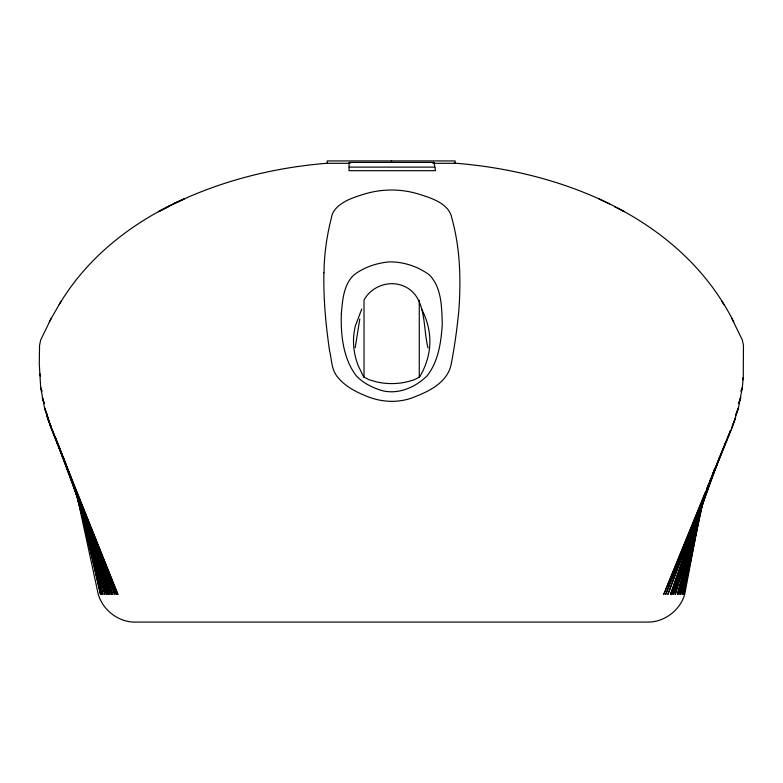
<?xml version="1.0" encoding="UTF-8"?>
<svg xmlns="http://www.w3.org/2000/svg" width="783" height="783" viewBox="0 0 783 783"><rect width="100%" height="100%" fill="white"/><g stroke="black" fill="none" stroke-linecap="round" stroke-linejoin="round"><path stroke-width="1.17" d="M355.179 347.769L359.779 319.072M699.19 517.749L684.694 594.493C680.182 609.683 665.746 621.144 649.919 622.074L133.081 622.074C117.254 621.144 102.818 609.683 98.306 594.493L76.157 491.646M699.65 515.351L700.55 510.555M689.011 566.912L683.686 594.493L702.977 501.149M689.471 564.514L690.626 558.514M689.04 562.331L682.199 594.493L703.124 501.668M688.991 557.594L680.417 594.493L703.193 500.924M689.549 555.216L691.213 548.08M691.232 544.743L678.783 594.493L703.731 498.898M694.188 532.9L695.079 529.347M691.232 542.56L677.383 594.493L704.485 496.794M691.869 540.201L692.808 536.658M693.435 534.3L694.384 530.757M689.686 544.126L675.269 594.493L700.981 507.952M691.027 539.438L692.035 535.924M693.376 531.236L694.384 527.722M702.723 502.109L703.76 498.595M684.176 559.405L673.478 594.493L708.556 485.48M684.89 557.065L688.1 546.544M691.311 535.347L671.834 594.493L714.742 468.567M692.456 531.872L695.901 521.429M741.11 391.167L742.294 387.702L743.253 377.641L743.459 345.45L742.323 339.998L731.86 318.534M692.945 529.797L670.483 594.493L719.753 456.43M694.952 524.023L696.958 518.248M703.379 499.76L704.583 496.295M741.09 391.167L742.294 387.702L738.467 407.806L732.085 427.861L663.69 594.493L705.64 491.45M695.382 520.147L667.86 594.493L725.117 443.1M697.076 515.566L700.041 507.56M702.586 500.699L703.858 497.274M707.245 488.122L708.517 484.687M735.452 415.773L738.467 407.806L736.245 413.502M685.654 543.265L665.687 594.493L730.666 430.298M709.623 481.799L710.954 478.384M712.726 473.832L714.948 468.136M731.557 428.037L735.589 417.848L732.369 425.776M706.56 489.179L718.08 460.874M719 458.613L723.609 447.289M724.529 445.018L730.519 430.298M361.766 308.991L355.355 325.904A334.116 145.941 0 0 0 358.271 365.778L363.684 376.966L369.028 379.726L374.049 381.194A31.222 13.634 0 0 0 409.343 381.194L414.354 379.726L419.708 376.966L422.663 371.396A334.116 145.941 0 0 0 429.759 337.316C429.143 327.392 426.079 317.81 421.626 308.991M51.13 318.534L40.677 339.998L39.541 345.45L39.287 364.115L40.706 387.702L44.533 407.816L50.915 427.87L117.92 594.493L52.383 430.307M59.185 304.646C87.569 256.589 133.57 221.256 184.152 198.941L173.415 203.932C221.481 180.599 274.304 167.435 327.47 163.236M49.212 321.95L61.152 301.142M165.937 207.681L176.537 202.396M350.187 163.295L327.186 163.295L327.186 160.926L455.148 160.926L455.148 163.295L432.803 163.295M349.061 167.122L434.868 167.122M454.306 163.138C563.721 171.487 681.973 218.721 733.779 321.95M609.575 203.952L598.878 198.833M621.34 210.098L624.433 211.635L614.782 206.81M428.007 347.867C422.458 326.785 427.44 295.24 402.736 285.687C388.515 280.118 371.083 286.588 364.026 300.153L364.026 377.2M721.848 301.142L723.815 304.646M51.472 428.037L47.411 417.848L116.51 594.493L55.446 437.717M51.463 427.489L46.589 415L114.807 594.493L58.676 445.37M47.538 415.783L44.533 407.816L48.311 418.122M55.436 437.589L112.879 594.493L86.884 522.007M44.367 403.519L42.302 397.764L44.328 403.519M80.688 504.751L85.641 518.561M63.384 457.585L111.626 594.493L81.52 506.689M68.973 472.032L70.137 475.506M72.075 481.281L110.021 594.493L91.797 538.704M79.269 500.347L85.719 520.098M74.581 488.719L108.26 594.493L90.202 536.345M80.806 506.112L84.055 516.584M85.504 521.233L89.477 534.026M72.995 483.434L106.733 594.493L93.383 548.883M87.902 530.169L90.299 538.361M90.985 540.701L92.697 546.544M75.119 489.884L104.932 594.493L93.294 552.113M85.543 523.866L86.512 527.399M89.419 537.99L92.648 549.764M75.099 489.727L102.994 594.493L90.916 547.288M85.474 526.039L86.384 529.582M87.892 535.484L88.802 539.027M89.409 541.386L90.309 544.919M76.832 494.876L101.859 594.493L90.182 545.927M87.902 536.453L88.753 540.006M78.447 500.474L100.567 594.493L90.153 548.08M419.267 300.271L419.267 377.22M391.5 160.926L391.5 162.081M323.908 272.846C323.379 298.812 325.787 324.788 329.526 350.471C331.698 359.015 331.268 368.47 336.68 375.899C343.737 385.265 354.19 391.167 364.888 395.484C380.753 402.521 399.173 403.607 415.254 396.609C430.435 390.795 448.052 381.497 451.233 363.919C454.669 346.292 457.066 328.498 458.828 310.626C461.079 279.727 460.238 248.221 451.84 218.222C450.597 210.275 444.176 204.803 437.433 201.221A103.64 30.899 0 0 0 420.98 194.83C401.943 188.39 381.115 188.439 362.059 194.801A102.642 30.596 0 0 0 345.587 201.202C338.951 204.882 332.295 210.177 331.307 218.212C326.795 236.055 324.152 254.26 324.025 272.68L323.908 272.846M341.339 313.768C340.634 334.83 343.12 358.477 356.196 375.703C363.312 383.288 372.972 388.016 382.877 390.815C398.87 394.563 415.969 387.037 427.195 375.703C438.49 361.374 441.172 341.779 442.287 324.064C441.671 307.357 441.866 287.713 429.378 274.921C418.034 266.504 403.666 261.737 389.503 261.884C376.868 262.931 364.075 267.16 353.975 274.882C343.463 284.816 342.543 300.251 341.339 313.768M743.253 377.641L742.509 379.961L743.253 377.641M740.698 397.764L738.643 403.509L740.698 397.764M169.099 206.242L158.558 211.625L169.099 206.242M433.988 162.404L349.061 162.404L349.061 170.674L435.524 170.674L433.988 162.404M41.9 391.167L40.706 387.702L41.871 391.167M40.344 375.879L39.62 373.55L40.334 375.889"/></g></svg>
